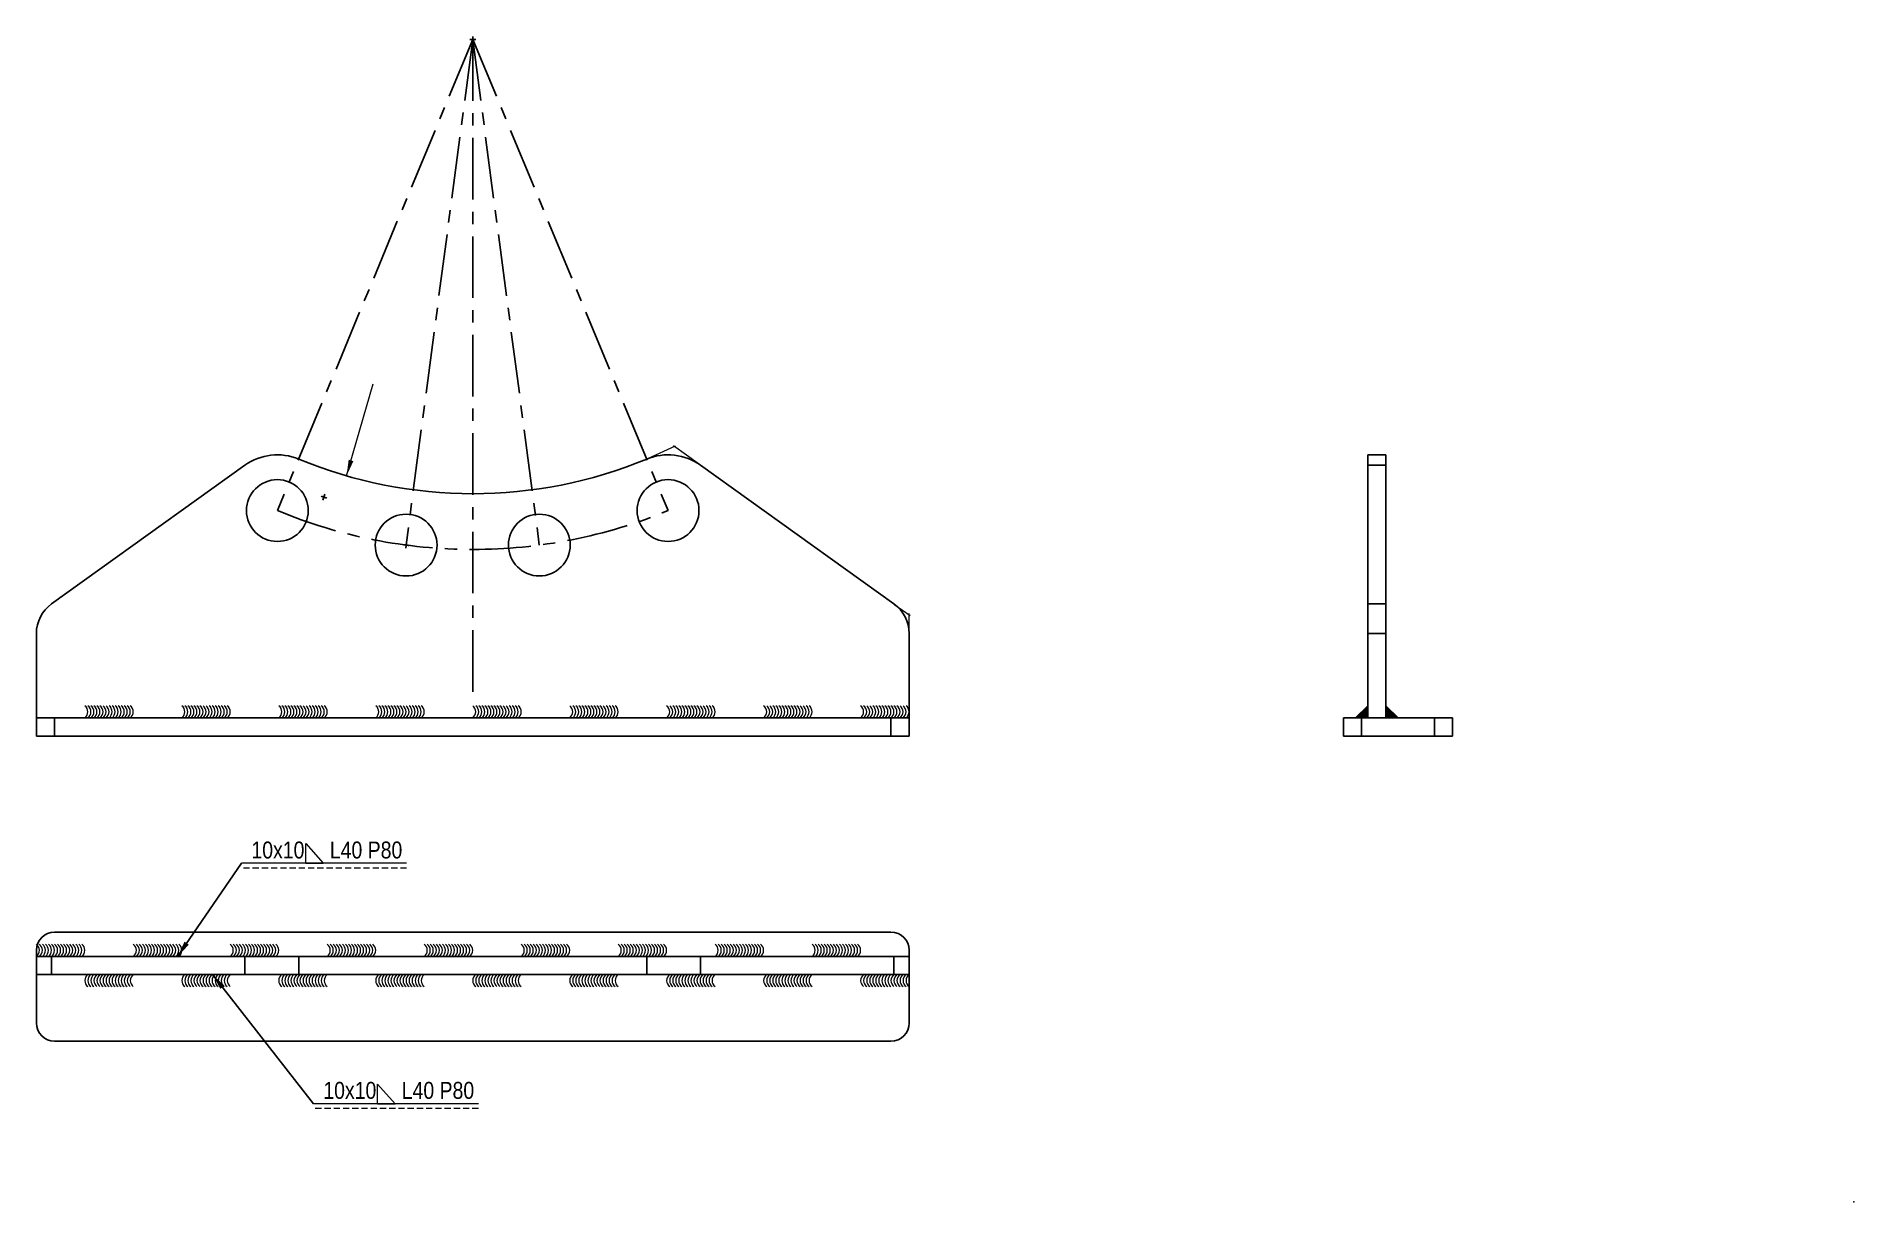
# Model space of a CAD drawing. Header units: millimetres. Extents: x 108 to 1607, y 143 to 1105.
import ezdxf

# ---------------------------------------------------------------- set-up
doc = ezdxf.new("R2010")
doc.units = ezdxf.units.MM
doc.header["$LTSCALE"] = 4
doc.header["$PDSIZE"] = -1
doc.linetypes.add('CENTERX2', pattern=[20.32, 12.7, -2.54, 2.54, -2.54])
doc.linetypes.add('HIDDEN', pattern=[1.905, 1.27, -0.635])
doc.layers.get('0').update_dxf_attribs({"true_color": 0xffffff})
doc.layers.add('ASSI', color=3, linetype='CENTERX2', true_color=0x00ff00)
doc.layers.add('QUOTE', color=7, linetype='Continuous', lineweight=5, true_color=0xffffff)
doc.styles.get("Standard").update_dxf_attribs({"font": ''})
doc.styles.add('textstyle26', font='')
doc.styles.add('textstyle27', font='')
doc.styles.add('textstyle5', font='')
doc.styles.add('textstyle6', font='')
doc.styles.get('Standard').set_extended_font_data('txt')
doc.styles.get('textstyle26').set_extended_font_data('ARIALN')
doc.styles.get('textstyle27').set_extended_font_data('ARIALN')
doc.styles.get('textstyle5').set_extended_font_data('ARIALN')
doc.styles.get('textstyle6').set_extended_font_data('ARIALN')
doc.dimstyles.get("Standard").update_dxf_attribs({"dimtxt": 14, "dimasz": 13.208, "dimexe": 4, "dimexo": 4, "dimgap": 6.096, "dimtad": 1, "dimtih": 1, "dimtxsty": 'Standard', "dimcen": 2.5, "dimadec": 0, "dimazin": 0, "dimtfac": 1, "dimtmove": 0, "dimatfit": 3, "dimfxl": 1, "dimarcsym": 0})

# ---------------------------------------------------------------- blocks, each defined once
blk = doc.blocks.new('SW_CENTERMARKSYMBOL_0')
at = {"layer": 'ASSI', "color": 0}
for p, q in [((0, 0), (-0.8, -2.4)), ((0, 0), (0.8, 2.4)), ((67.8, -39.5), (67.5, -42)), ((67.8, -39.5), (68.1, -37))]:
    blk.add_line(p, q, dxfattribs=at)
for radius, start, end in [(397.2, 251.6394, 252), (397.2, 252, 252.3606), (420.9, 262.158, 262.4983), (420.9, 262.4983, 262.8387)]:
    blk.add_arc((122.8, 377.8), radius, start, end, dxfattribs=at)
blk = doc.blocks.new('SW_CENTERMARKSYMBOL_1')
at = {"layer": 'ASSI', "color": 0}
for p, q in [((0, 0), (-0.8, -2.4)), ((0, 0), (0.8, 2.4)), ((67.8, -39.5), (67.5, -42)), ((67.8, -39.5), (68.1, -37))]:
    blk.add_line(p, q, dxfattribs=at)
for radius, start, end in [(397.2, 251.6394, 252), (397.2, 252, 252.3606), (420.9, 262.158, 262.4983), (420.9, 262.4983, 262.8387)]:
    blk.add_arc((122.8, 377.8), radius, start, end, dxfattribs=at)
blk = doc.blocks.new('SW_CENTERMARKSYMBOL_2')
at = {"layer": 'ASSI', "color": 0}
for q in [(-2.5, 0), (0, 2.5), (0, -2.5), (2.5, 0)]:
    blk.add_line((0, 0), q, dxfattribs=at)
blk = doc.blocks.new('SW_CENTERMARKSYMBOL_3')
at = {"layer": 'ASSI', "color": 0}
for q in [(-2.5, 0), (0, 2.5), (0, -2.5), (2.5, 0)]:
    blk.add_line((0, 0), q, dxfattribs=at)
blk = doc.blocks.new('SW_SYMBOL_WELD_FILL')
at = {"layer": 'QUOTE', "color": 0}
for p, q in [((400, 0), (400, 3600)), ((400, 3600), (3600, 0)), ((400, 0), (3600, 0))]:
    blk.add_line(p, q, dxfattribs=at)
blk = doc.blocks.new('SW_WELDSYMBOL_0')
at = {"layer": 'QUOTE', "color": 0}
blk.add_line((136.1, 0), (0, 0), dxfattribs=at)
at = {"layer": 'QUOTE', "color": 0, "linetype": 'HIDDEN'}
blk.add_line((136.1, -4), (0, -4), dxfattribs=at)
at = {"layer": 'QUOTE', "color": 0, "xscale": 0.0045117370892019, "yscale": 0.0045117370892019}
blk.add_blockref('SW_SYMBOL_WELD_FILL', (51.1, 0), dxfattribs=at)
at = {"layer": 'QUOTE', "color": 0, "char_height": 14, "attachment_point": 1}
for s, insert, style in [('10x10', (8.1, 18), 'textstyle27'), ('L40 P80', (72.8, 18), 'textstyle26')]:
    blk.add_mtext(s, dxfattribs=dict(at, insert=insert, style=style))
blk = doc.blocks.new('SW_WELDSYMBOL_1')
at = {"layer": 'QUOTE', "color": 0}
blk.add_line((136.1, 0), (0, 0), dxfattribs=at)
at = {"layer": 'QUOTE', "color": 0, "linetype": 'HIDDEN'}
blk.add_line((136.1, -4), (0, -4), dxfattribs=at)
at = {"layer": 'QUOTE', "color": 0, "xscale": 0.0045117370892019, "yscale": 0.0045117370892019}
blk.add_blockref('SW_SYMBOL_WELD_FILL', (51.1, 0), dxfattribs=at)
at = {"layer": 'QUOTE', "color": 0, "char_height": 14, "attachment_point": 1}
for s, insert, style in [('10x10', (8.1, 18), 'textstyle5'), ('L40 P80', (72.8, 18), 'textstyle6')]:
    blk.add_mtext(s, dxfattribs=dict(at, insert=insert, style=style))

msp = doc.modelspace()

# ---------------------------------------------------------------- linework, layer by layer
at = {"color": 7, "linetype": 'Continuous', "lineweight": 0, "true_color": 0xffffff}
for p, q in [((612.4, 756.2), (635.2, 766.6)), ((655.1, 751.2), (633.5, 766.7)), ((816.3, 635.6), (828.8, 626.7)), ((828, 612.8), (828, 628.2)), ((1206.3, 552.2), (1196.3, 542.2)), ((1231.3, 542.2), (1221.3, 552.2))]:
    msp.add_line(p, q, dxfattribs=at)
at = {"color": 7, "linetype": 'Continuous', "lineweight": 25, "true_color": 0xffffff}
for p, q in [((280, 750.7), (120.5, 636.2)), ((655.9, 750.7), (815.4, 636.2)), ((1221.3, 759.3), (1206.3, 759.3)), ((1206.3, 750.7), (1206.3, 759.3)), ((1221.3, 750.7), (1206.3, 750.7)), ((1206.3, 750.7), (1206.3, 636.2)), ((1221.3, 750.7), (1221.3, 759.3)), ((1221.3, 750.7), (1221.3, 636.2)), ((1221.3, 636.2), (1206.3, 636.2)), ((1206.3, 611.8), (1206.3, 636.2)), ((1221.3, 611.8), (1221.3, 636.2)), ((108, 611.8), (108, 542.2)), ((828, 611.8), (828, 542.2)), ((1221.3, 611.8), (1206.3, 611.8)), ((1206.3, 611.8), (1206.3, 542.2)), ((1221.3, 611.8), (1221.3, 542.2)), ((108, 527.2), (108, 542.2)), ((108, 542.2), (123, 542.2)), ((123, 542.2), (123, 527.2)), ((813, 542.2), (123, 542.2)), ((813, 527.2), (813, 542.2)), ((813, 542.2), (828, 542.2)), ((828, 542.2), (828, 527.2)), ((1186.3, 527.2), (1186.3, 542.2)), ((1186.3, 542.2), (1201.3, 542.2)), ((1201.3, 542.2), (1201.3, 527.2)), ((1201.3, 542.2), (1261.3, 542.2)), ((1221.3, 542.2), (1206.3, 542.2)), ((1261.3, 527.2), (1261.3, 542.2)), ((1261.3, 542.2), (1276.3, 542.2)), ((1276.3, 542.2), (1276.3, 527.2)), ((123, 527.2), (108, 527.2)), ((123, 527.2), (813, 527.2)), ((828, 527.2), (813, 527.2)), ((1201.3, 527.2), (1186.3, 527.2)), ((1201.3, 527.2), (1261.3, 527.2)), ((1276.3, 527.2), (1261.3, 527.2)), ((813, 365.3), (123, 365.3)), ((108, 350.3), (108, 345.3)), ((108, 330.3), (108, 345.3)), ((108, 345.3), (120.5, 345.3)), ((120.5, 330.3), (120.5, 345.3)), ((280, 345.3), (120.5, 345.3)), ((280, 330.3), (280, 345.3)), ((280, 345.3), (324.4, 345.3)), ((324.4, 330.3), (324.4, 345.3)), ((324.4, 345.3), (611.5, 345.3)), ((611.5, 330.3), (611.5, 345.3)), ((655.9, 345.3), (611.5, 345.3)), ((655.9, 330.3), (655.9, 345.3)), ((655.9, 345.3), (815.4, 345.3)), ((815.4, 330.3), (815.4, 345.3)), ((828, 345.3), (815.4, 345.3)), ((828, 350.3), (828, 345.3)), ((828, 330.3), (828, 345.3)), ((108, 330.3), (120.5, 330.3)), ((108, 330.3), (108, 290.3)), ((280, 330.3), (120.5, 330.3)), ((280, 330.3), (324.4, 330.3)), ((324.4, 330.3), (611.5, 330.3)), ((655.9, 330.3), (611.5, 330.3)), ((655.9, 330.3), (815.4, 330.3)), ((828, 330.3), (815.4, 330.3)), ((828, 330.3), (828, 290.3)), ((813, 275.3), (123, 275.3))]:
    msp.add_line(p, q, dxfattribs=at)
for centre in [(306.8, 713.3), (629.1, 713.3), (413, 684.8), (522.9, 684.8)]:
    msp.add_circle(centre, 25.5, dxfattribs=at)
for centre, radius, start, end in [((306.8, 713.3), 46, 67.5, 125.6503), ((468, 1102.2), 375, 247.5, 292.5), ((629.1, 713.3), 46, 54.3497, 112.5), ((138, 611.8), 30, 125.6503, 180), ((798, 611.8), 30, 0, 54.3497), ((123, 350.3), 15, 90, 180), ((813, 350.3), 15, 0, 90), ((123, 290.3), 15, 180, 270), ((813, 290.3), 15, 270, 0)]:
    msp.add_arc(centre, radius, start, end, dxfattribs=at)
at = {"color": 7, "linetype": 'Continuous', "lineweight": 0, "true_color": 0xffffff}
for centre, start, end in [((144.2, 547.2), 306.8699, 53.1301), ((146.7, 547.2), 306.8699, 53.1301), ((149.2, 547.2), 306.8699, 53.1301), ((151.7, 547.2), 306.8699, 53.1301), ((154.2, 547.2), 306.8699, 53.1301), ((156.7, 547.2), 306.8699, 53.1301), ((159.2, 547.2), 306.8699, 53.1301), ((161.7, 547.2), 306.8699, 53.1301), ((164.2, 547.2), 306.8699, 53.1301), ((166.7, 547.2), 306.8699, 53.1301), ((169.2, 547.2), 306.8699, 53.1301), ((171.7, 547.2), 306.8699, 53.1301), ((174.2, 547.2), 306.8699, 53.1301), ((176.7, 547.2), 306.8699, 53.1301), ((179.2, 547.2), 306.8699, 53.1301), ((181.7, 547.2), 306.8699, 53.1301), ((224.2, 547.2), 306.8699, 53.1301), ((226.7, 547.2), 306.8699, 53.1301), ((229.2, 547.2), 306.8699, 53.1301), ((231.7, 547.2), 306.8699, 53.1301), ((234.2, 547.2), 306.8699, 53.1301), ((236.7, 547.2), 306.8699, 53.1301), ((239.2, 547.2), 306.8699, 53.1301), ((241.7, 547.2), 306.8699, 53.1301), ((244.2, 547.2), 306.8699, 53.1301), ((246.7, 547.2), 306.8699, 53.1301), ((249.2, 547.2), 306.8699, 53.1301), ((251.7, 547.2), 306.8699, 53.1301), ((254.2, 547.2), 306.8699, 53.1301), ((256.7, 547.2), 306.8699, 53.1301), ((259.2, 547.2), 306.8699, 53.1301), ((261.7, 547.2), 306.8699, 53.1301), ((304.2, 547.2), 306.8699, 53.1301), ((306.7, 547.2), 306.8699, 53.1301), ((309.2, 547.2), 306.8699, 53.1301), ((311.7, 547.2), 306.8699, 53.1301), ((314.2, 547.2), 306.8699, 53.1301), ((316.7, 547.2), 306.8699, 53.1301), ((319.2, 547.2), 306.8699, 53.1301), ((321.7, 547.2), 306.8699, 53.1301), ((324.2, 547.2), 306.8699, 53.1301), ((326.7, 547.2), 306.8699, 53.1301), ((329.2, 547.2), 306.8699, 53.1301), ((331.7, 547.2), 306.8699, 53.1301), ((334.2, 547.2), 306.8699, 53.1301), ((336.7, 547.2), 306.8699, 53.1301), ((339.2, 547.2), 306.8699, 53.1301), ((341.7, 547.2), 306.8699, 53.1301), ((384.2, 547.2), 306.8699, 53.1301), ((386.7, 547.2), 306.8699, 53.1301), ((389.2, 547.2), 306.8699, 53.1301), ((391.7, 547.2), 306.8699, 53.1301), ((394.2, 547.2), 306.8699, 53.1301), ((396.7, 547.2), 306.8699, 53.1301), ((399.2, 547.2), 306.8699, 53.1301), ((401.7, 547.2), 306.8699, 53.1301), ((404.2, 547.2), 306.8699, 53.1301), ((406.7, 547.2), 306.8699, 53.1301), ((409.2, 547.2), 306.8699, 53.1301), ((411.7, 547.2), 306.8699, 53.1301), ((414.2, 547.2), 306.8699, 53.1301), ((416.7, 547.2), 306.8699, 53.1301), ((419.2, 547.2), 306.8699, 53.1301), ((421.7, 547.2), 306.8699, 53.1301), ((464.2, 547.2), 306.8699, 53.1301), ((466.7, 547.2), 306.8699, 53.1301), ((469.2, 547.2), 306.8699, 53.1301), ((471.7, 547.2), 306.8699, 53.1301), ((474.2, 547.2), 306.8699, 53.1301), ((476.7, 547.2), 306.8699, 53.1301), ((479.2, 547.2), 306.8699, 53.1301), ((481.7, 547.2), 306.8699, 53.1301), ((484.2, 547.2), 306.8699, 53.1301), ((486.7, 547.2), 306.8699, 53.1301), ((489.2, 547.2), 306.8699, 53.1301), ((491.7, 547.2), 306.8699, 53.1301), ((494.2, 547.2), 306.8699, 53.1301), ((496.7, 547.2), 306.8699, 53.1301), ((499.2, 547.2), 306.8699, 53.1301), ((501.7, 547.2), 306.8699, 53.1301), ((544.2, 547.2), 306.8699, 53.1301), ((546.7, 547.2), 306.8699, 53.1301), ((549.2, 547.2), 306.8699, 53.1301), ((551.7, 547.2), 306.8699, 53.1301), ((554.2, 547.2), 306.8699, 53.1301), ((556.7, 547.2), 306.8699, 53.1301), ((559.2, 547.2), 306.8699, 53.1301), ((561.7, 547.2), 306.8699, 53.1301), ((564.2, 547.2), 306.8699, 53.1301), ((566.7, 547.2), 306.8699, 53.1301), ((569.2, 547.2), 306.8699, 53.1301), ((571.7, 547.2), 306.8699, 53.1301), ((574.2, 547.2), 306.8699, 53.1301), ((576.7, 547.2), 306.8699, 53.1301), ((579.2, 547.2), 306.8699, 53.1301), ((581.7, 547.2), 306.8699, 53.1301), ((624.2, 547.2), 306.8699, 53.1301), ((626.7, 547.2), 306.8699, 53.1301), ((629.2, 547.2), 306.8699, 53.1301), ((631.7, 547.2), 306.8699, 53.1301), ((634.2, 547.2), 306.8699, 53.1301), ((636.7, 547.2), 306.8699, 53.1301), ((639.2, 547.2), 306.8699, 53.1301), ((641.7, 547.2), 306.8699, 53.1301), ((644.2, 547.2), 306.8699, 53.1301), ((646.7, 547.2), 306.8699, 53.1301), ((649.2, 547.2), 306.8699, 53.1301), ((651.7, 547.2), 306.8699, 53.1301), ((654.2, 547.2), 306.8699, 53.1301), ((656.7, 547.2), 306.8699, 53.1301), ((659.2, 547.2), 306.8699, 53.1301), ((661.7, 547.2), 306.8699, 53.1301), ((704.2, 547.2), 306.8699, 53.1301), ((706.7, 547.2), 306.8699, 53.1301), ((709.2, 547.2), 306.8699, 53.1301), ((711.7, 547.2), 306.8699, 53.1301), ((714.2, 547.2), 306.8699, 53.1301), ((716.7, 547.2), 306.8699, 53.1301), ((719.2, 547.2), 306.8699, 53.1301), ((721.7, 547.2), 306.8699, 53.1301), ((724.2, 547.2), 306.8699, 53.1301), ((726.7, 547.2), 306.8699, 53.1301), ((729.2, 547.2), 306.8699, 53.1301), ((731.7, 547.2), 306.8699, 53.1301), ((734.2, 547.2), 306.8699, 53.1301), ((736.7, 547.2), 306.8699, 53.1301), ((739.2, 547.2), 306.8699, 53.1301), ((741.7, 547.2), 306.8699, 53.1301), ((784.2, 547.2), 306.8699, 53.1301), ((786.7, 547.2), 306.8699, 53.1301), ((789.2, 547.2), 306.8699, 53.1301), ((791.7, 547.2), 306.8699, 53.1301), ((794.2, 547.2), 306.8699, 53.1301), ((796.7, 547.2), 306.8699, 53.1301), ((799.2, 547.2), 306.8699, 53.1301), ((801.7, 547.2), 306.8699, 53.1301), ((804.2, 547.2), 306.8699, 53.1301), ((806.7, 547.2), 306.8699, 53.1301), ((809.2, 547.2), 306.8699, 53.1301), ((811.7, 547.2), 306.8699, 53.1301), ((814.2, 547.2), 306.8699, 53.1301), ((816.7, 547.2), 306.8699, 53.1301), ((819.2, 547.2), 306.8699, 53.1301), ((821.7, 547.2), 306.8699, 53.1301), ((104.2, 350.3), 306.8699, 53.1301), ((106.7, 350.3), 306.8699, 53.1301), ((109.2, 350.3), 306.8699, 53.1301), ((111.7, 350.3), 306.8699, 53.1301), ((114.2, 350.3), 306.8699, 53.1301), ((116.7, 350.3), 306.8699, 53.1301), ((119.2, 350.3), 306.8699, 53.1301), ((121.7, 350.3), 306.8699, 53.1301), ((124.2, 350.3), 306.8699, 53.1301), ((126.7, 350.3), 306.8699, 53.1301), ((129.2, 350.3), 306.8699, 53.1301), ((131.7, 350.3), 306.8699, 53.1301), ((134.2, 350.3), 306.8699, 53.1301), ((136.7, 350.3), 306.8699, 53.1301), ((139.2, 350.3), 306.8699, 53.1301), ((141.7, 350.3), 306.8699, 53.1301), ((184.2, 350.3), 306.8699, 53.1301), ((186.7, 350.3), 306.8699, 53.1301), ((189.2, 350.3), 306.8699, 53.1301), ((191.7, 350.3), 306.8699, 53.1301), ((194.2, 350.3), 306.8699, 53.1301), ((196.7, 350.3), 306.8699, 53.1301), ((199.2, 350.3), 306.8699, 53.1301), ((201.7, 350.3), 306.8699, 53.1301), ((204.2, 350.3), 306.8699, 53.1301), ((206.7, 350.3), 306.8699, 53.1301), ((209.2, 350.3), 306.8699, 53.1301), ((211.7, 350.3), 306.8699, 53.1301), ((214.2, 350.3), 306.8699, 53.1301), ((216.7, 350.3), 306.8699, 53.1301), ((219.2, 350.3), 306.8699, 53.1301), ((221.7, 350.3), 306.8699, 53.1301), ((264.2, 350.3), 306.8699, 53.1301), ((266.7, 350.3), 306.8699, 53.1301), ((269.2, 350.3), 306.8699, 53.1301), ((271.7, 350.3), 306.8699, 53.1301), ((274.2, 350.3), 306.8699, 53.1301), ((276.7, 350.3), 306.8699, 53.1301), ((279.2, 350.3), 306.8699, 53.1301), ((281.7, 350.3), 306.8699, 53.1301), ((284.2, 350.3), 306.8699, 53.1301), ((286.7, 350.3), 306.8699, 53.1301), ((289.2, 350.3), 306.8699, 53.1301), ((291.7, 350.3), 306.8699, 53.1301), ((294.2, 350.3), 306.8699, 53.1301), ((296.7, 350.3), 306.8699, 53.1301), ((299.2, 350.3), 306.8699, 53.1301), ((301.7, 350.3), 306.8699, 53.1301), ((344.2, 350.3), 306.8699, 53.1301), ((346.7, 350.3), 306.8699, 53.1301), ((349.2, 350.3), 306.8699, 53.1301), ((351.7, 350.3), 306.8699, 53.1301), ((354.2, 350.3), 306.8699, 53.1301), ((356.7, 350.3), 306.8699, 53.1301), ((359.2, 350.3), 306.8699, 53.1301), ((361.7, 350.3), 306.8699, 53.1301), ((364.2, 350.3), 306.8699, 53.1301), ((366.7, 350.3), 306.8699, 53.1301), ((369.2, 350.3), 306.8699, 53.1301), ((371.7, 350.3), 306.8699, 53.1301), ((374.2, 350.3), 306.8699, 53.1301), ((376.7, 350.3), 306.8699, 53.1301), ((379.2, 350.3), 306.8699, 53.1301), ((381.7, 350.3), 306.8699, 53.1301), ((424.2, 350.3), 306.8699, 53.1301), ((426.7, 350.3), 306.8699, 53.1301), ((429.2, 350.3), 306.8699, 53.1301), ((431.7, 350.3), 306.8699, 53.1301), ((434.2, 350.3), 306.8699, 53.1301), ((436.7, 350.3), 306.8699, 53.1301), ((439.2, 350.3), 306.8699, 53.1301), ((441.7, 350.3), 306.8699, 53.1301), ((444.2, 350.3), 306.8699, 53.1301), ((446.7, 350.3), 306.8699, 53.1301), ((449.2, 350.3), 306.8699, 53.1301), ((451.7, 350.3), 306.8699, 53.1301), ((454.2, 350.3), 306.8699, 53.1301), ((456.7, 350.3), 306.8699, 53.1301), ((459.2, 350.3), 306.8699, 53.1301), ((461.7, 350.3), 306.8699, 53.1301), ((504.2, 350.3), 306.8699, 53.1301), ((506.7, 350.3), 306.8699, 53.1301), ((509.2, 350.3), 306.8699, 53.1301), ((511.7, 350.3), 306.8699, 53.1301), ((514.2, 350.3), 306.8699, 53.1301), ((516.7, 350.3), 306.8699, 53.1301), ((519.2, 350.3), 306.8699, 53.1301), ((521.7, 350.3), 306.8699, 53.1301), ((524.2, 350.3), 306.8699, 53.1301), ((526.7, 350.3), 306.8699, 53.1301), ((529.2, 350.3), 306.8699, 53.1301), ((531.7, 350.3), 306.8699, 53.1301), ((534.2, 350.3), 306.8699, 53.1301), ((536.7, 350.3), 306.8699, 53.1301), ((539.2, 350.3), 306.8699, 53.1301), ((541.7, 350.3), 306.8699, 53.1301), ((584.2, 350.3), 306.8699, 53.1301), ((586.7, 350.3), 306.8699, 53.1301), ((589.2, 350.3), 306.8699, 53.1301), ((591.7, 350.3), 306.8699, 53.1301), ((594.2, 350.3), 306.8699, 53.1301), ((596.7, 350.3), 306.8699, 53.1301), ((599.2, 350.3), 306.8699, 53.1301), ((601.7, 350.3), 306.8699, 53.1301), ((604.2, 350.3), 306.8699, 53.1301), ((606.7, 350.3), 306.8699, 53.1301), ((609.2, 350.3), 306.8699, 53.1301), ((611.7, 350.3), 306.8699, 53.1301), ((614.2, 350.3), 306.8699, 53.1301), ((616.7, 350.3), 306.8699, 53.1301), ((619.2, 350.3), 306.8699, 53.1301), ((621.7, 350.3), 306.8699, 53.1301), ((664.2, 350.3), 306.8699, 53.1301), ((666.7, 350.3), 306.8699, 53.1301), ((669.2, 350.3), 306.8699, 53.1301), ((671.7, 350.3), 306.8699, 53.1301), ((674.2, 350.3), 306.8699, 53.1301), ((676.7, 350.3), 306.8699, 53.1301), ((679.2, 350.3), 306.8699, 53.1301), ((681.7, 350.3), 306.8699, 53.1301), ((684.2, 350.3), 306.8699, 53.1301), ((686.7, 350.3), 306.8699, 53.1301), ((689.2, 350.3), 306.8699, 53.1301), ((691.7, 350.3), 306.8699, 53.1301), ((694.2, 350.3), 306.8699, 53.1301), ((696.7, 350.3), 306.8699, 53.1301), ((699.2, 350.3), 306.8699, 53.1301), ((701.7, 350.3), 306.8699, 53.1301), ((744.2, 350.3), 306.8699, 53.1301), ((746.7, 350.3), 306.8699, 53.1301), ((749.2, 350.3), 306.8699, 53.1301), ((751.7, 350.3), 306.8699, 53.1301), ((754.2, 350.3), 306.8699, 53.1301), ((756.7, 350.3), 306.8699, 53.1301), ((759.2, 350.3), 306.8699, 53.1301), ((761.7, 350.3), 306.8699, 53.1301), ((764.2, 350.3), 306.8699, 53.1301), ((766.7, 350.3), 306.8699, 53.1301), ((769.2, 350.3), 306.8699, 53.1301), ((771.7, 350.3), 306.8699, 53.1301), ((774.2, 350.3), 306.8699, 53.1301), ((776.7, 350.3), 306.8699, 53.1301), ((779.2, 350.3), 306.8699, 53.1301), ((781.7, 350.3), 306.8699, 53.1301), ((154.2, 325.3), 126.8699, 233.1301), ((156.7, 325.3), 126.8699, 233.1301), ((159.2, 325.3), 126.8699, 233.1301), ((161.7, 325.3), 126.8699, 233.1301), ((164.2, 325.3), 126.8699, 233.1301), ((166.7, 325.3), 126.8699, 233.1301), ((169.2, 325.3), 126.8699, 233.1301), ((171.7, 325.3), 126.8699, 233.1301), ((174.2, 325.3), 126.8699, 233.1301), ((176.7, 325.3), 126.8699, 233.1301), ((179.2, 325.3), 126.8699, 233.1301), ((181.7, 325.3), 126.8699, 233.1301), ((184.2, 325.3), 126.8699, 233.1301), ((186.7, 325.3), 126.8699, 233.1301), ((189.2, 325.3), 126.8699, 233.1301), ((191.7, 325.3), 126.8699, 233.1301), ((234.2, 325.3), 126.8699, 233.1301), ((236.7, 325.3), 126.8699, 233.1301), ((239.2, 325.3), 126.8699, 233.1301), ((241.7, 325.3), 126.8699, 233.1301), ((244.2, 325.3), 126.8699, 233.1301), ((246.7, 325.3), 126.8699, 233.1301), ((249.2, 325.3), 126.8699, 233.1301), ((251.7, 325.3), 126.8699, 233.1301), ((254.2, 325.3), 126.8699, 233.1301), ((256.7, 325.3), 126.8699, 233.1301), ((259.2, 325.3), 126.8699, 233.1301), ((261.7, 325.3), 126.8699, 233.1301), ((264.2, 325.3), 126.8699, 233.1301), ((266.7, 325.3), 126.8699, 233.1301), ((269.2, 325.3), 126.8699, 233.1301), ((271.7, 325.3), 126.8699, 233.1301), ((314.2, 325.3), 126.8699, 233.1301), ((316.7, 325.3), 126.8699, 233.1301), ((319.2, 325.3), 126.8699, 233.1301), ((321.7, 325.3), 126.8699, 233.1301), ((324.2, 325.3), 126.8699, 233.1301), ((326.7, 325.3), 126.8699, 233.1301), ((329.2, 325.3), 126.8699, 233.1301), ((331.7, 325.3), 126.8699, 233.1301), ((334.2, 325.3), 126.8699, 233.1301), ((336.7, 325.3), 126.8699, 233.1301), ((339.2, 325.3), 126.8699, 233.1301), ((341.7, 325.3), 126.8699, 233.1301), ((344.2, 325.3), 126.8699, 233.1301), ((346.7, 325.3), 126.8699, 233.1301), ((349.2, 325.3), 126.8699, 233.1301), ((351.7, 325.3), 126.8699, 233.1301), ((394.2, 325.3), 126.8699, 233.1301), ((396.7, 325.3), 126.8699, 233.1301), ((399.2, 325.3), 126.8699, 233.1301), ((401.7, 325.3), 126.8699, 233.1301), ((404.2, 325.3), 126.8699, 233.1301), ((406.7, 325.3), 126.8699, 233.1301), ((409.2, 325.3), 126.8699, 233.1301), ((411.7, 325.3), 126.8699, 233.1301), ((414.2, 325.3), 126.8699, 233.1301), ((416.7, 325.3), 126.8699, 233.1301), ((419.2, 325.3), 126.8699, 233.1301), ((421.7, 325.3), 126.8699, 233.1301), ((424.2, 325.3), 126.8699, 233.1301), ((426.7, 325.3), 126.8699, 233.1301), ((429.2, 325.3), 126.8699, 233.1301), ((431.7, 325.3), 126.8699, 233.1301), ((474.2, 325.3), 126.8699, 233.1301), ((476.7, 325.3), 126.8699, 233.1301), ((479.2, 325.3), 126.8699, 233.1301), ((481.7, 325.3), 126.8699, 233.1301), ((484.2, 325.3), 126.8699, 233.1301), ((486.7, 325.3), 126.8699, 233.1301), ((489.2, 325.3), 126.8699, 233.1301), ((491.7, 325.3), 126.8699, 233.1301), ((494.2, 325.3), 126.8699, 233.1301), ((496.7, 325.3), 126.8699, 233.1301), ((499.2, 325.3), 126.8699, 233.1301), ((501.7, 325.3), 126.8699, 233.1301), ((504.2, 325.3), 126.8699, 233.1301), ((506.7, 325.3), 126.8699, 233.1301), ((509.2, 325.3), 126.8699, 233.1301), ((511.7, 325.3), 126.8699, 233.1301), ((554.2, 325.3), 126.8699, 233.1301), ((556.7, 325.3), 126.8699, 233.1301), ((559.2, 325.3), 126.8699, 233.1301), ((561.7, 325.3), 126.8699, 233.1301), ((564.2, 325.3), 126.8699, 233.1301), ((566.7, 325.3), 126.8699, 233.1301), ((569.2, 325.3), 126.8699, 233.1301), ((571.7, 325.3), 126.8699, 233.1301), ((574.2, 325.3), 126.8699, 233.1301), ((576.7, 325.3), 126.8699, 233.1301), ((579.2, 325.3), 126.8699, 233.1301), ((581.7, 325.3), 126.8699, 233.1301), ((584.2, 325.3), 126.8699, 233.1301), ((586.7, 325.3), 126.8699, 233.1301), ((589.2, 325.3), 126.8699, 233.1301), ((591.7, 325.3), 126.8699, 233.1301), ((634.2, 325.3), 126.8699, 233.1301), ((636.7, 325.3), 126.8699, 233.1301), ((639.2, 325.3), 126.8699, 233.1301), ((641.7, 325.3), 126.8699, 233.1301), ((644.2, 325.3), 126.8699, 233.1301), ((646.7, 325.3), 126.8699, 233.1301), ((649.2, 325.3), 126.8699, 233.1301), ((651.7, 325.3), 126.8699, 233.1301), ((654.2, 325.3), 126.8699, 233.1301), ((656.7, 325.3), 126.8699, 233.1301), ((659.2, 325.3), 126.8699, 233.1301), ((661.7, 325.3), 126.8699, 233.1301), ((664.2, 325.3), 126.8699, 233.1301), ((666.7, 325.3), 126.8699, 233.1301), ((669.2, 325.3), 126.8699, 233.1301), ((671.7, 325.3), 126.8699, 233.1301), ((714.2, 325.3), 126.8699, 233.1301), ((716.7, 325.3), 126.8699, 233.1301), ((719.2, 325.3), 126.8699, 233.1301), ((721.7, 325.3), 126.8699, 233.1301), ((724.2, 325.3), 126.8699, 233.1301), ((726.7, 325.3), 126.8699, 233.1301), ((729.2, 325.3), 126.8699, 233.1301), ((731.7, 325.3), 126.8699, 233.1301), ((734.2, 325.3), 126.8699, 233.1301), ((736.7, 325.3), 126.8699, 233.1301), ((739.2, 325.3), 126.8699, 233.1301), ((741.7, 325.3), 126.8699, 233.1301), ((744.2, 325.3), 126.8699, 233.1301), ((746.7, 325.3), 126.8699, 233.1301), ((749.2, 325.3), 126.8699, 233.1301), ((751.7, 325.3), 126.8699, 233.1301), ((794.2, 325.3), 126.8699, 233.1301), ((796.7, 325.3), 126.8699, 233.1301), ((799.2, 325.3), 126.8699, 233.1301), ((801.7, 325.3), 126.8699, 233.1301), ((804.2, 325.3), 126.8699, 233.1301), ((806.7, 325.3), 126.8699, 233.1301), ((809.2, 325.3), 126.8699, 233.1301), ((811.7, 325.3), 126.8699, 233.1301), ((814.2, 325.3), 126.8699, 233.1301), ((816.7, 325.3), 126.8699, 233.1301), ((819.2, 325.3), 126.8699, 233.1301), ((821.7, 325.3), 126.8699, 233.1301), ((824.2, 325.3), 126.8699, 233.1301), ((826.7, 325.3), 126.8699, 233.1301), ((829.2, 325.3), 126.8699, 233.1301), ((831.7, 325.3), 126.8699, 233.1301)]:
    msp.add_arc(centre, 6.25, start, end, dxfattribs=at)
msp.add_point((468, 1102.2), dxfattribs=at)
at = {"color": 7, "linetype": 'Continuous', "lineweight": 18, "true_color": 0xffffff}
msp.add_point((1607.2, 142.8), dxfattribs=at)
at = {"color": 7, "linetype": 'Continuous', "lineweight": 0, "true_color": 0xffffff}
for points in [[(1206.3, 552.2), (1206.3, 542.2), (1196.3, 542.2)], [(1231.3, 542.2), (1221.3, 542.2), (1221.3, 552.2)]]:
    msp.add_solid(points, dxfattribs=at)
at = {"layer": 'ASSI'}
for q in [(306.8, 713.3), (413, 684.8), (468, 557.9), (522.9, 684.8), (629.1, 713.3)]:
    msp.add_line((468, 1102.2), q, dxfattribs=at)
msp.add_arc((468, 1102.2), 421, 247.5, 292.5, dxfattribs=at)
at = {"layer": 'QUOTE', "color": 7, "linetype": 'Continuous', "lineweight": 18, "true_color": 0xffffff}
msp.add_line((363.9, 742), (385.8, 818), dxfattribs=at)
msp.add_solid([(363.9, 742), (369.5, 754.1), (365.6, 755.2)], dxfattribs=at)

# ---------------------------------------------------------------- block references
at = {"layer": 'ASSI'}
for name, p in [('SW_CENTERMARKSYMBOL_2', (468, 1102.2)), ('SW_CENTERMARKSYMBOL_3', (468, 1102.2)), ('SW_CENTERMARKSYMBOL_0', (345.2, 724.3)), ('SW_CENTERMARKSYMBOL_1', (345.2, 724.3))]:
    msp.add_blockref(name, p, dxfattribs=at)
at = {"layer": 'QUOTE'}
for name, p in [('SW_WELDSYMBOL_0', (277.3, 422.1)), ('SW_WELDSYMBOL_1', (336.6, 223.7))]:
    msp.add_blockref(name, p, dxfattribs=at)

# ---------------------------------------------------------------- leaders
for points in [[(224.5, 345.3), (277.3, 422.1)], [(253.3, 330.3), (336.6, 223.7)]]:
    msp.add_leader(points, dimstyle='Standard', override={"dimscale": 1}, dxfattribs=at)

doc.saveas('drawing.dxf')
